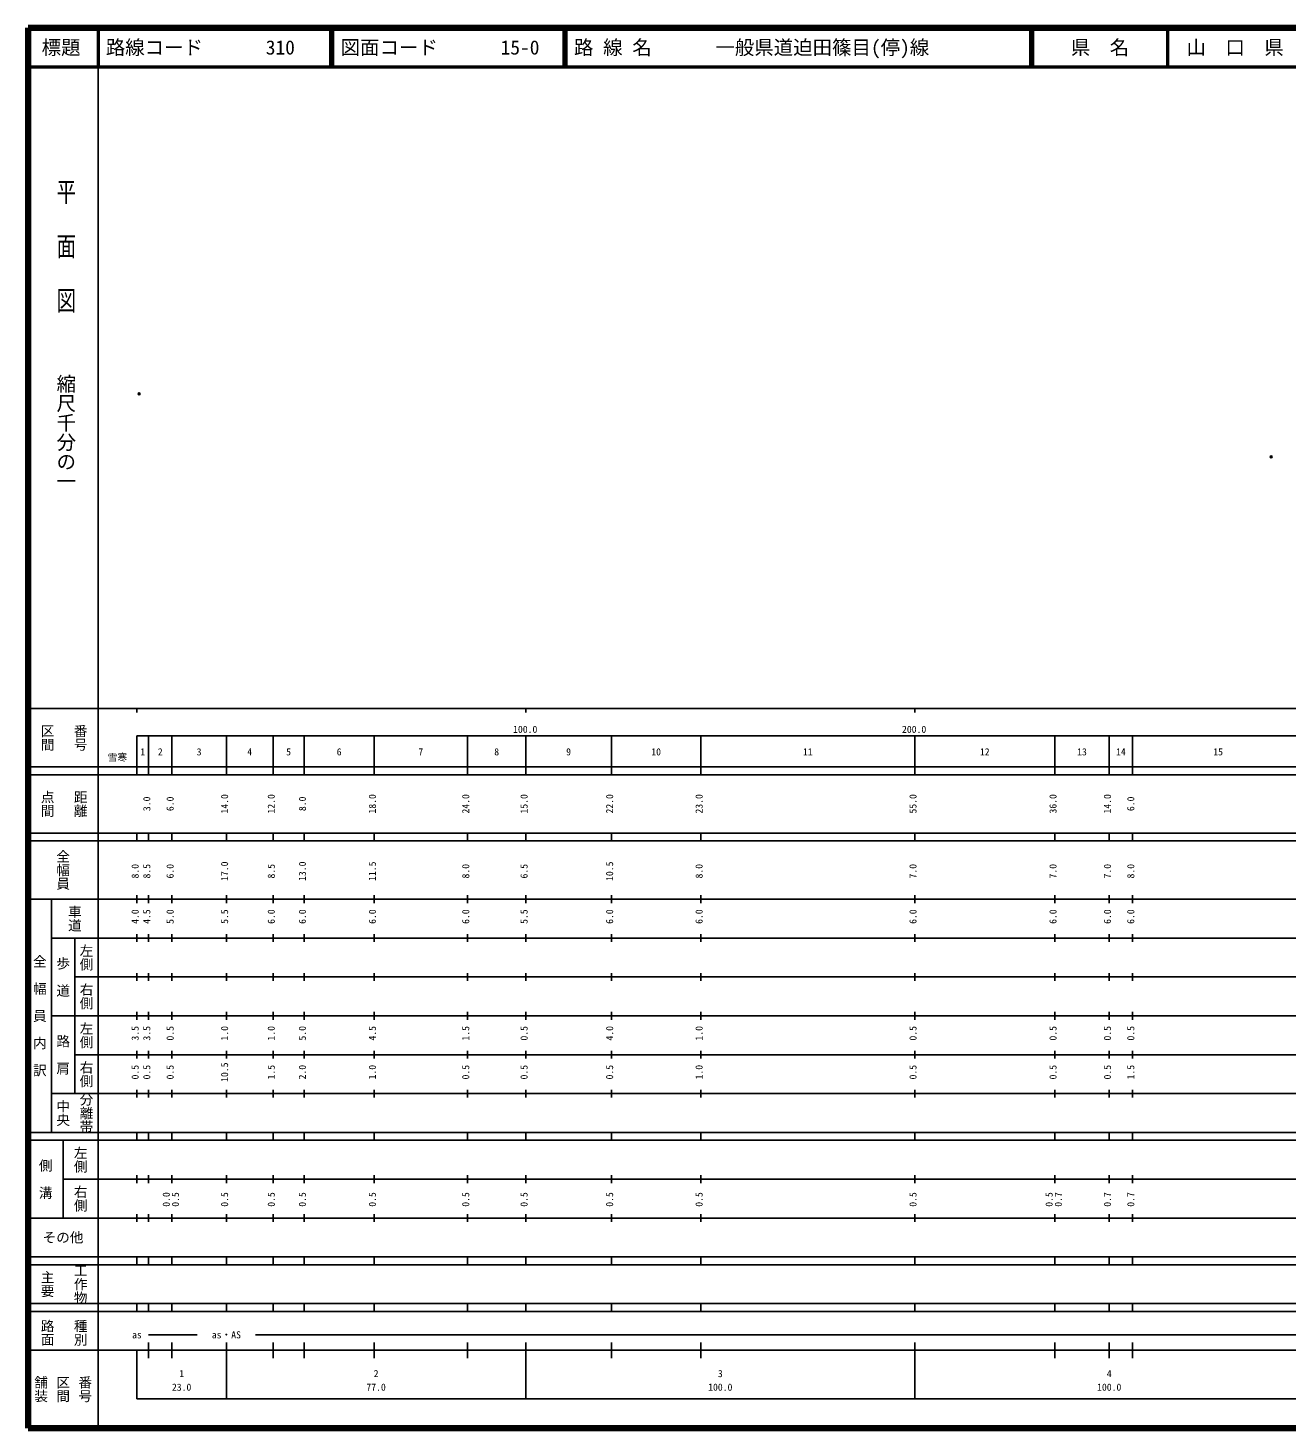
# Model space of a CAD drawing. Units: millimetres on the paper. Extents: x 40 to 680, y 20 to 380.
# Drawn here: x 40 to 363.7, y 20 to 380 of the extents above; entities that cross this region are included whole.
import ezdxf
from ezdxf.enums import TextEntityAlignment as Align

# ---------------------------------------------------------------- set-up
doc = ezdxf.new("R2010")
doc.units = ezdxf.units.MM
doc.header["$PDMODE"] = 32
doc.header["$PDSIZE"] = 0.5
doc.layers.add('M-OTRS', color=6, linetype='Continuous')
doc.layers.add('M-TTL-TXT', color=7, linetype='Continuous')
for name, color, linetype, lineweight in [('M-TTL', 2, 'Continuous', 140), ('M-TTL-BAND', 7, 'Continuous', 25), ('M-TTL-LINE', 7, 'Continuous', 50)]:
    doc.layers.add(name, color=color, linetype=linetype, lineweight=lineweight)
doc.styles.add('@ＭＳ ゴシック', font='')
doc.styles.add('ＭＳ ゴシック', font='')
doc.styles.get('@ＭＳ ゴシック').set_extended_font_data('@MS Gothic')
doc.styles.get('ＭＳ ゴシック').set_extended_font_data('MS Gothic')

msp = doc.modelspace()

# ---------------------------------------------------------------- linework, layer by layer
at = {"layer": 'M-OTRS'}
for p in [(68.554, 285.94), (359.656, 269.696)]:
    msp.add_point(p, dxfattribs=at)
at = {"layer": 'M-TTL'}
for p, q in [((40, 380), (40, 20)), ((680, 380), (40, 380)), ((40, 20), (680, 20))]:
    msp.add_line(p, q, dxfattribs=at)
at = {"layer": 'M-TTL-BAND'}
for p, q in [((58, 370), (58, 20)), ((40, 205), (579, 205)), ((68, 205), (68, 204)), ((168, 205), (168, 204)), ((268, 205), (268, 204)), ((68, 198), (579, 198)), ((68, 198), (68, 188)), ((71, 188), (71, 198)), ((77, 188), (77, 198)), ((91, 188), (91, 198)), ((103, 188), (103, 198)), ((111, 188), (111, 198)), ((129, 188), (129, 198)), ((153, 188), (153, 198)), ((168, 188), (168, 198)), ((190, 188), (190, 198)), ((213, 188), (213, 198)), ((268, 188), (268, 198)), ((304, 188), (304, 198)), ((318, 188), (318, 198)), ((324, 188), (324, 198)), ((40, 190), (579, 190)), ((40, 188), (579, 188)), ((40, 173), (579, 173)), ((68, 171), (68, 173)), ((71, 171), (71, 173)), ((77, 171), (77, 173)), ((91, 171), (91, 173)), ((103, 171), (103, 173)), ((111, 171), (111, 173)), ((129, 171), (129, 173)), ((153, 171), (153, 173)), ((168, 171), (168, 173)), ((190, 171), (190, 173)), ((213, 171), (213, 173)), ((268, 171), (268, 173)), ((304, 171), (304, 173)), ((318, 171), (318, 173)), ((324, 171), (324, 173)), ((40, 171), (579, 171)), ((40, 156), (579, 156)), ((46, 96), (46, 156)), ((68, 155), (68, 157)), ((71, 155), (71, 157)), ((77, 155), (77, 157)), ((91, 155), (91, 157)), ((103, 155), (103, 157)), ((111, 155), (111, 157)), ((129, 155), (129, 157)), ((153, 155), (153, 157)), ((168, 155), (168, 157)), ((190, 155), (190, 157)), ((213, 155), (213, 157)), ((268, 155), (268, 157)), ((304, 155), (304, 157)), ((318, 155), (318, 157)), ((324, 155), (324, 157)), ((46, 146), (579, 146)), ((52, 146), (52, 106)), ((68, 145), (68, 147)), ((71, 145), (71, 147)), ((77, 145), (77, 147)), ((91, 145), (91, 147)), ((103, 145), (103, 147)), ((111, 145), (111, 147)), ((129, 145), (129, 147)), ((153, 145), (153, 147)), ((168, 145), (168, 147)), ((190, 145), (190, 147)), ((213, 145), (213, 147)), ((268, 145), (268, 147)), ((304, 145), (304, 147)), ((318, 145), (318, 147)), ((324, 145), (324, 147)), ((68, 135), (68, 137)), ((71, 135), (71, 137)), ((77, 135), (77, 137)), ((91, 135), (91, 137)), ((103, 135), (103, 137)), ((111, 135), (111, 137)), ((129, 135), (129, 137)), ((153, 135), (153, 137)), ((168, 135), (168, 137)), ((190, 135), (190, 137)), ((213, 135), (213, 137)), ((268, 135), (268, 137)), ((304, 135), (304, 137)), ((318, 135), (318, 137)), ((324, 135), (324, 137)), ((52, 136), (579, 136)), ((46, 126), (579, 126)), ((68, 125), (68, 127)), ((71, 125), (71, 127)), ((77, 125), (77, 127)), ((91, 125), (91, 127)), ((103, 125), (103, 127)), ((111, 125), (111, 127)), ((129, 125), (129, 127)), ((153, 125), (153, 127)), ((168, 125), (168, 127)), ((190, 125), (190, 127)), ((213, 125), (213, 127)), ((268, 125), (268, 127)), ((304, 125), (304, 127)), ((318, 125), (318, 127)), ((324, 125), (324, 127)), ((52, 116), (579, 116)), ((68, 115), (68, 117)), ((71, 115), (71, 117)), ((77, 115), (77, 117)), ((91, 115), (91, 117)), ((103, 115), (103, 117)), ((111, 115), (111, 117)), ((129, 115), (129, 117)), ((153, 115), (153, 117)), ((168, 115), (168, 117)), ((190, 115), (190, 117)), ((213, 115), (213, 117)), ((268, 115), (268, 117)), ((304, 115), (304, 117)), ((318, 115), (318, 117)), ((324, 115), (324, 117)), ((46, 106), (579, 106)), ((68, 105), (68, 107)), ((71, 105), (71, 107)), ((77, 105), (77, 107)), ((91, 105), (91, 107)), ((103, 105), (103, 107)), ((111, 105), (111, 107)), ((129, 105), (129, 107)), ((153, 105), (153, 107)), ((168, 105), (168, 107)), ((190, 105), (190, 107)), ((213, 105), (213, 107)), ((268, 105), (268, 107)), ((304, 105), (304, 107)), ((318, 105), (318, 107)), ((324, 105), (324, 107)), ((40, 96), (579, 96)), ((40, 94), (579, 94)), ((49, 94), (49, 74)), ((68, 94), (68, 96)), ((71, 94), (71, 96)), ((77, 94), (77, 96)), ((91, 94), (91, 96)), ((103, 94), (103, 96)), ((111, 94), (111, 96)), ((129, 94), (129, 96)), ((153, 94), (153, 96)), ((168, 94), (168, 96)), ((190, 94), (190, 96)), ((213, 94), (213, 96)), ((268, 94), (268, 96)), ((304, 94), (304, 96)), ((318, 94), (318, 96)), ((324, 94), (324, 96)), ((49, 84), (579, 84)), ((68, 83), (68, 85)), ((71, 83), (71, 85)), ((77, 83), (77, 85)), ((91, 83), (91, 85)), ((103, 83), (103, 85)), ((111, 83), (111, 85)), ((129, 83), (129, 85)), ((153, 83), (153, 85)), ((168, 83), (168, 85)), ((190, 83), (190, 85)), ((213, 83), (213, 85)), ((268, 83), (268, 85)), ((304, 83), (304, 85)), ((318, 83), (318, 85)), ((324, 83), (324, 85)), ((40, 74), (579, 74)), ((68, 73), (68, 75)), ((71, 73), (71, 75)), ((77, 73), (77, 75)), ((91, 73), (91, 75)), ((103, 73), (103, 75)), ((111, 73), (111, 75)), ((129, 73), (129, 75)), ((153, 73), (153, 75)), ((168, 73), (168, 75)), ((190, 73), (190, 75)), ((213, 73), (213, 75)), ((268, 73), (268, 75)), ((304, 73), (304, 75)), ((318, 73), (318, 75)), ((324, 73), (324, 75)), ((40, 64), (579, 64)), ((40, 62), (579, 62)), ((68, 62), (68, 64)), ((71, 62), (71, 64)), ((77, 62), (77, 64)), ((91, 62), (91, 64)), ((103, 62), (103, 64)), ((111, 62), (111, 64)), ((129, 62), (129, 64)), ((153, 62), (153, 64)), ((168, 62), (168, 64)), ((190, 62), (190, 64)), ((213, 62), (213, 64)), ((268, 62), (268, 64)), ((304, 62), (304, 64)), ((318, 62), (318, 64)), ((324, 62), (324, 64)), ((40, 52), (579, 52)), ((68, 50), (68, 52)), ((71, 50), (71, 52)), ((77, 50), (77, 52)), ((91, 50), (91, 52)), ((103, 50), (103, 52)), ((111, 50), (111, 52)), ((129, 50), (129, 52)), ((153, 50), (153, 52)), ((168, 50), (168, 52)), ((190, 50), (190, 52)), ((213, 50), (213, 52)), ((268, 50), (268, 52)), ((304, 50), (304, 52)), ((318, 50), (318, 52)), ((324, 50), (324, 52)), ((40, 50), (579, 50)), ((71, 44), (83.5, 44)), ((98.5, 44), (565, 44)), ((40, 40), (579, 40)), ((68, 40), (68, 27.5)), ((71, 38), (71, 42)), ((77, 38), (77, 42)), ((91, 27.5), (91, 42)), ((103, 38), (103, 42)), ((111, 38), (111, 42)), ((129, 38), (129, 42)), ((153, 38), (153, 42)), ((168, 27.5), (168, 42)), ((190, 38), (190, 42)), ((213, 38), (213, 42)), ((268, 27.5), (268, 42)), ((304, 38), (304, 42)), ((318, 38), (318, 42)), ((324, 38), (324, 42)), ((68, 27.5), (579, 27.5))]:
    msp.add_line(p, q, dxfattribs=at)
at = {"layer": 'M-TTL-LINE'}
for p, q in [((58, 380), (58, 370)), ((117.75, 380), (117.75, 370)), ((118.25, 380), (118.25, 370)), ((177.75, 380), (177.75, 370)), ((178.25, 380), (178.25, 370)), ((297.75, 380), (297.75, 370)), ((298.25, 380), (298.25, 370)), ((333, 380), (333, 370)), ((40, 370), (680, 370))]:
    msp.add_line(p, q, dxfattribs=at)

# ---------------------------------------------------------------- texts
at = {"layer": 'M-TTL-BAND', "style": '@ＭＳ ゴシック', "width": 1.4}
msp.add_text('平  面  図', height=3.666, rotation=270, dxfattribs=at).set_placement((49.777, 306.475), align=Align.MIDDLE_RIGHT)
at = {"layer": 'M-TTL-BAND', "style": '@ＭＳ ゴシック'}
msp.add_text('縮尺千分の一', height=3.666, rotation=270, dxfattribs=at).set_placement((49.777, 261.03), align=Align.MIDDLE_RIGHT)
for s, p in [('区間', (45, 197.5)), ('番号', (53.5, 197.5)), ('点間', (45, 180.5)), ('距離', (53.5, 180.5)), ('全幅員', (49, 163.5)), ('車道', (52, 151)), ('左側', (55, 141)), ('全\u3000幅\u3000員\u3000内\u3000訳', (43, 126)), ('歩\u3000道', (49, 136)), ('右側', (55, 131)), ('左側', (55, 121)), ('路\u3000肩', (49, 116)), ('右側', (55, 111)), ('分離帯', (55, 101)), ('中央', (49, 101)), ('左側', (53.5, 89)), ('側\u3000溝', (44.5, 84)), ('右側', (53.5, 79)), ('工作物', (53.5, 57)), ('主要', (45, 57)), ('路面', (45, 44.5)), ('種別', (53.5, 44.5)), ('舗装', (43.333, 30)), ('区間', (49, 30)), ('番号', (54.667, 30))]:
    msp.add_text(s, height=2.566, rotation=270, dxfattribs=at).set_placement(p, align=Align.MIDDLE_CENTER)
at = {"layer": 'M-TTL-BAND', "style": 'ＭＳ ゴシック'}
for s, p in [('100.0', (167.844, 198.195)), ('200.0', (267.844, 198.195)), ('1', (69.5, 192.405)), ('2', (74, 192.405)), ('3', (84, 192.405)), ('4', (97, 192.405)), ('5', (107, 192.405)), ('6', (120, 192.405)), ('7', (141, 192.405)), ('8', (160.5, 192.405)), ('9', (179, 192.405)), ('10', (201.5, 192.405)), ('11', (240.5, 192.405)), ('12', (286, 192.405)), ('13', (311, 192.405)), ('14', (321, 192.405)), ('15', (346, 192.405)), ('as', (68, 42.5)), ('as・AS', (91, 42.5)), ('1', (79.5, 32.523)), ('2', (129.5, 32.523)), ('3', (218, 32.523)), ('4', (318, 32.523)), ('23.0', (79.5, 29.033)), ('77.0', (129.5, 29.033)), ('100.0', (218, 29.033)), ('100.0', (318, 29.033))]:
    msp.add_text(s, height=1.833, dxfattribs=at).set_placement(p, align=Align.BOTTOM_CENTER)
msp.add_text('雪寒', height=1.833, dxfattribs=at).set_placement((65.5, 191), align=Align.BOTTOM_RIGHT)
for s, p in [('3.0', (72, 180.5)), ('6.0', (78, 180.5)), ('14.0', (92, 180.5)), ('12.0', (104, 180.5)), ('8.0', (112, 180.5)), ('18.0', (130, 180.5)), ('24.0', (154, 180.5)), ('15.0', (169, 180.5)), ('22.0', (191, 180.5)), ('23.0', (214, 180.5)), ('55.0', (269, 180.5)), ('36.0', (305, 180.5)), ('14.0', (319, 180.5)), ('6.0', (325, 180.5)), ('8.0', (69, 163.174)), ('8.5', (72, 163.174)), ('6.0', (78, 163.174)), ('17.0', (92, 163.174)), ('8.5', (104, 163.174)), ('13.0', (112, 163.174)), ('11.5', (130, 163.174)), ('8.0', (154, 163.174)), ('6.5', (169, 163.174)), ('10.5', (191, 163.174)), ('8.0', (214, 163.174)), ('7.0', (269, 163.174)), ('7.0', (305, 163.174)), ('7.0', (319, 163.174)), ('8.0', (325, 163.174)), ('4.0', (69, 151.5)), ('4.5', (72, 151.5)), ('5.0', (78, 151.5)), ('5.5', (92, 151.5)), ('6.0', (104, 151.5)), ('6.0', (112, 151.5)), ('6.0', (130, 151.5)), ('6.0', (154, 151.5)), ('5.5', (169, 151.5)), ('6.0', (191, 151.5)), ('6.0', (214, 151.5)), ('6.0', (269, 151.5)), ('6.0', (305, 151.5)), ('6.0', (319, 151.5)), ('6.0', (325, 151.5)), ('3.5', (69, 121.5)), ('3.5', (72, 121.5)), ('0.5', (78, 121.5)), ('1.0', (92, 121.5)), ('1.0', (104, 121.5)), ('5.0', (112, 121.5)), ('4.5', (130, 121.5)), ('1.5', (154, 121.5)), ('0.5', (169, 121.5)), ('4.0', (191, 121.5)), ('1.0', (214, 121.5)), ('0.5', (269, 121.5)), ('0.5', (305, 121.5)), ('0.5', (319, 121.5)), ('0.5', (325, 121.5)), ('0.5', (69, 111.5)), ('0.5', (72, 111.5)), ('0.5', (78, 111.5)), ('10.5', (92, 111.5)), ('1.5', (104, 111.5)), ('2.0', (112, 111.5)), ('1.0', (130, 111.5)), ('0.5', (154, 111.5)), ('0.5', (169, 111.5)), ('0.5', (191, 111.5)), ('1.0', (214, 111.5)), ('0.5', (269, 111.5)), ('0.5', (305, 111.5)), ('0.5', (319, 111.5)), ('1.5', (325, 111.5)), ('0.0', (77, 78.764)), ('0.5', (79.37, 78.764)), ('0.5', (92, 78.764)), ('0.5', (104, 78.764)), ('0.5', (112, 78.764)), ('0.5', (130, 78.764)), ('0.5', (154, 78.764)), ('0.5', (169, 78.764)), ('0.5', (191, 78.764)), ('0.5', (214, 78.764)), ('0.5', (269, 78.764)), ('0.5', (304, 78.764)), ('0.7', (306.37, 78.764)), ('0.7', (319, 78.764)), ('0.7', (325, 78.764))]:
    msp.add_text(s, height=1.833, rotation=90, dxfattribs=at).set_placement(p, align=Align.BOTTOM_CENTER)
msp.add_text('その他', height=2.566, dxfattribs=at).set_placement((49, 69), align=Align.MIDDLE_CENTER)
at = {"layer": 'M-TTL-TXT', "style": 'ＭＳ ゴシック'}
for s, p in [('標題', (48.5, 375)), ('県\u3000名', (315.625, 375)), ('山\u3000口\u3000県', (350.375, 375))]:
    msp.add_text(s, height=3.666, dxfattribs=at).set_placement(p, align=Align.MIDDLE_CENTER)
for s, p in [('路線コード', (60, 375)), ('310', (101.142, 375)), ('図面コード', (120.38, 375)), ('15-0', (161.521, 375)), ('路 線 名', (180.38, 375)), ('一般県道迫田篠目(停)線', (216.734, 375))]:
    msp.add_text(s, height=3.666, dxfattribs=at).set_placement(p, align=Align.MIDDLE_LEFT)

doc.saveas('drawing.dxf')
